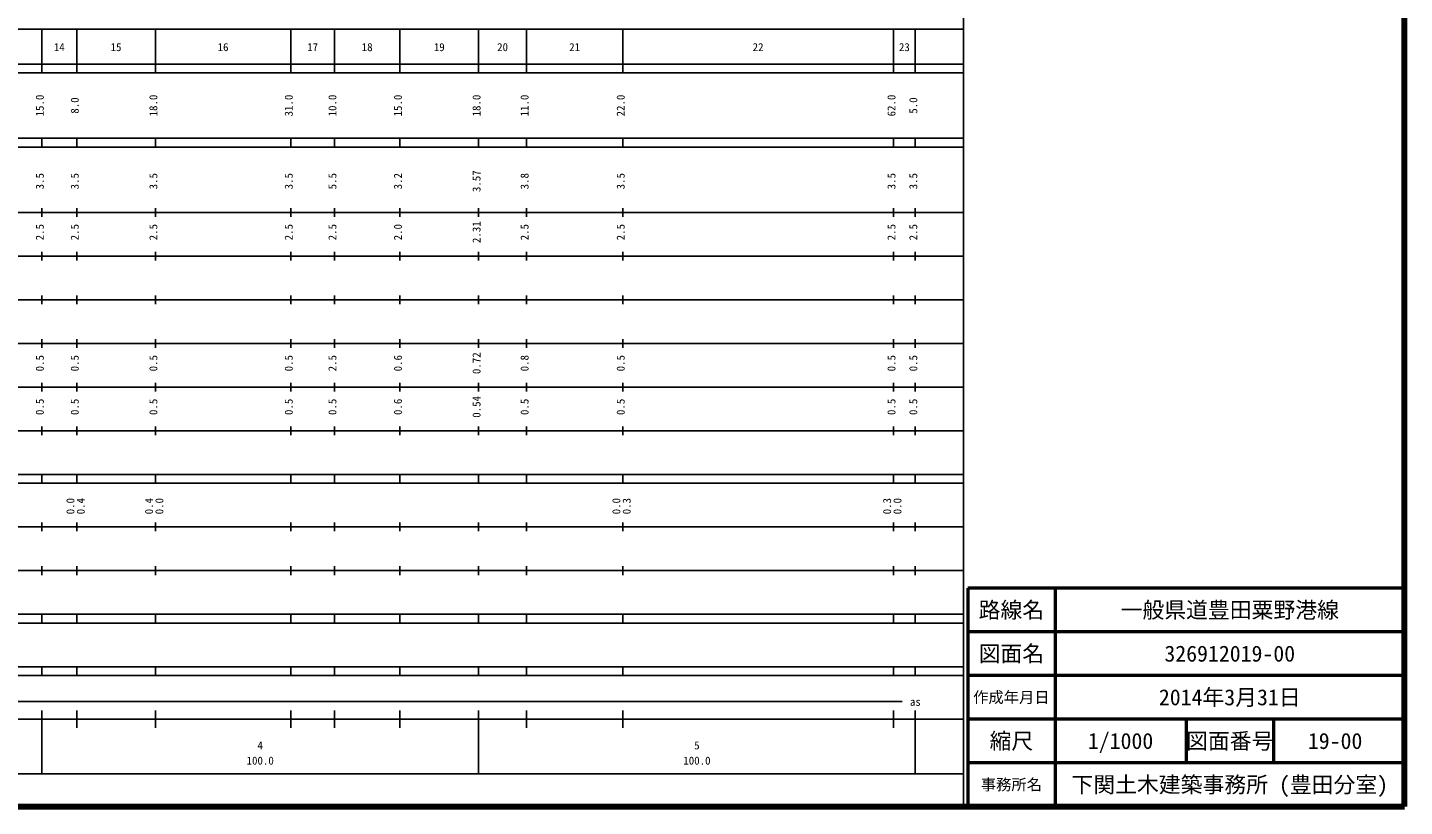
# Model space of a CAD drawing. Units: millimetres on the paper, enlarged 1000 times. Extents: x 40000 to 680000, y 20000 to 380000.
# Drawn here: x 364732 to 680000, y 20000 to 198357 of the extents above; entities that cross this region are included whole.
import ezdxf
from ezdxf.enums import TextEntityAlignment as Align

# ---------------------------------------------------------------- set-up
doc = ezdxf.new("R2010")
doc.units = ezdxf.units.MM
doc.header["$LTSCALE"] = 1000
for name, color, linetype, lineweight in [('M-TTL', 2, 'Continuous', 140), ('M-TTL-BAND', 7, 'Continuous', 25), ('M-TTL-FRAM', 2, 'Continuous', 50), ('M-TTL-LINE', 7, 'Continuous', 50)]:
    doc.layers.add(name, color=color, linetype=linetype, lineweight=lineweight)
doc.layers.add('M-TTL-TXT', color=7, linetype='Continuous')
doc.styles.add('ＭＳ ゴシック', font='')
doc.styles.get('ＭＳ ゴシック').set_extended_font_data('MS Gothic')

msp = doc.modelspace()

# ---------------------------------------------------------------- linework, layer by layer
at = {"layer": 'M-TTL'}
for p, q in [((680000, 20000), (680000, 380000)), ((40000, 20000), (680000, 20000))]:
    msp.add_line(p, q, dxfattribs=at)
at = {"layer": 'M-TTL-BAND'}
for p, q in [((579000, 20000), (579000, 370000)), ((68000, 198000), (579000, 198000)), ((368000, 188000), (368000, 198000)), ((376000, 188000), (376000, 198000)), ((394000, 188000), (394000, 198000)), ((425000, 188000), (425000, 198000)), ((435000, 188000), (435000, 198000)), ((450000, 188000), (450000, 198000)), ((468000, 188000), (468000, 198000)), ((479000, 188000), (479000, 198000)), ((501000, 188000), (501000, 198000)), ((563000, 188000), (563000, 198000)), ((568000, 188000), (568000, 198000)), ((40000, 190000), (579000, 190000)), ((40000, 188000), (579000, 188000)), ((40000, 173000), (579000, 173000)), ((40000, 171000), (579000, 171000)), ((368000, 171000), (368000, 173000)), ((376000, 171000), (376000, 173000)), ((394000, 171000), (394000, 173000)), ((425000, 171000), (425000, 173000)), ((435000, 171000), (435000, 173000)), ((450000, 171000), (450000, 173000)), ((468000, 171000), (468000, 173000)), ((479000, 171000), (479000, 173000)), ((501000, 171000), (501000, 173000)), ((563000, 171000), (563000, 173000)), ((568000, 171000), (568000, 173000)), ((40000, 156000), (579000, 156000)), ((368000, 155000), (368000, 157000)), ((376000, 155000), (376000, 157000)), ((394000, 155000), (394000, 157000)), ((425000, 155000), (425000, 157000)), ((435000, 155000), (435000, 157000)), ((450000, 155000), (450000, 157000)), ((468000, 155000), (468000, 157000)), ((479000, 155000), (479000, 157000)), ((501000, 155000), (501000, 157000)), ((563000, 155000), (563000, 157000)), ((568000, 155000), (568000, 157000)), ((46000, 146000), (579000, 146000)), ((368000, 145000), (368000, 147000)), ((376000, 145000), (376000, 147000)), ((394000, 145000), (394000, 147000)), ((425000, 145000), (425000, 147000)), ((435000, 145000), (435000, 147000)), ((450000, 145000), (450000, 147000)), ((468000, 145000), (468000, 147000)), ((479000, 145000), (479000, 147000)), ((501000, 145000), (501000, 147000)), ((563000, 145000), (563000, 147000)), ((568000, 145000), (568000, 147000)), ((52000, 136000), (579000, 136000)), ((368000, 135000), (368000, 137000)), ((376000, 135000), (376000, 137000)), ((394000, 135000), (394000, 137000)), ((425000, 135000), (425000, 137000)), ((435000, 135000), (435000, 137000)), ((450000, 135000), (450000, 137000)), ((468000, 135000), (468000, 137000)), ((479000, 135000), (479000, 137000)), ((501000, 135000), (501000, 137000)), ((563000, 135000), (563000, 137000)), ((568000, 135000), (568000, 137000)), ((368000, 125000), (368000, 127000)), ((376000, 125000), (376000, 127000)), ((394000, 125000), (394000, 127000)), ((425000, 125000), (425000, 127000)), ((435000, 125000), (435000, 127000)), ((450000, 125000), (450000, 127000)), ((468000, 125000), (468000, 127000)), ((479000, 125000), (479000, 127000)), ((501000, 125000), (501000, 127000)), ((563000, 125000), (563000, 127000)), ((568000, 125000), (568000, 127000)), ((46000, 126000), (579000, 126000)), ((368000, 115000), (368000, 117000)), ((376000, 115000), (376000, 117000)), ((394000, 115000), (394000, 117000)), ((425000, 115000), (425000, 117000)), ((435000, 115000), (435000, 117000)), ((450000, 115000), (450000, 117000)), ((468000, 115000), (468000, 117000)), ((479000, 115000), (479000, 117000)), ((501000, 115000), (501000, 117000)), ((563000, 115000), (563000, 117000)), ((568000, 115000), (568000, 117000)), ((52000, 116000), (579000, 116000)), ((46000, 106000), (579000, 106000)), ((368000, 105000), (368000, 107000)), ((376000, 105000), (376000, 107000)), ((394000, 105000), (394000, 107000)), ((425000, 105000), (425000, 107000)), ((435000, 105000), (435000, 107000)), ((450000, 105000), (450000, 107000)), ((468000, 105000), (468000, 107000)), ((479000, 105000), (479000, 107000)), ((501000, 105000), (501000, 107000)), ((563000, 105000), (563000, 107000)), ((568000, 105000), (568000, 107000)), ((40000, 96000), (579000, 96000)), ((368000, 94000), (368000, 96000)), ((376000, 94000), (376000, 96000)), ((394000, 94000), (394000, 96000)), ((425000, 94000), (425000, 96000)), ((435000, 94000), (435000, 96000)), ((450000, 94000), (450000, 96000)), ((468000, 94000), (468000, 96000)), ((479000, 94000), (479000, 96000)), ((501000, 94000), (501000, 96000)), ((563000, 94000), (563000, 96000)), ((568000, 94000), (568000, 96000)), ((40000, 94000), (579000, 94000)), ((49000, 84000), (579000, 84000)), ((368000, 83000), (368000, 85000)), ((376000, 83000), (376000, 85000)), ((394000, 83000), (394000, 85000)), ((425000, 83000), (425000, 85000)), ((435000, 83000), (435000, 85000)), ((450000, 83000), (450000, 85000)), ((468000, 83000), (468000, 85000)), ((479000, 83000), (479000, 85000)), ((501000, 83000), (501000, 85000)), ((563000, 83000), (563000, 85000)), ((568000, 83000), (568000, 85000)), ((40000, 74000), (579000, 74000)), ((368000, 73000), (368000, 75000)), ((376000, 73000), (376000, 75000)), ((394000, 73000), (394000, 75000)), ((425000, 73000), (425000, 75000)), ((435000, 73000), (435000, 75000)), ((450000, 73000), (450000, 75000)), ((468000, 73000), (468000, 75000)), ((479000, 73000), (479000, 75000)), ((501000, 73000), (501000, 75000)), ((563000, 73000), (563000, 75000)), ((568000, 73000), (568000, 75000)), ((40000, 64000), (579000, 64000)), ((368000, 62000), (368000, 64000)), ((376000, 62000), (376000, 64000)), ((394000, 62000), (394000, 64000)), ((425000, 62000), (425000, 64000)), ((435000, 62000), (435000, 64000)), ((450000, 62000), (450000, 64000)), ((468000, 62000), (468000, 64000)), ((479000, 62000), (479000, 64000)), ((501000, 62000), (501000, 64000)), ((563000, 62000), (563000, 64000)), ((568000, 62000), (568000, 64000)), ((40000, 62000), (579000, 62000)), ((40000, 52000), (579000, 52000)), ((368000, 50000), (368000, 52000)), ((376000, 50000), (376000, 52000)), ((394000, 50000), (394000, 52000)), ((425000, 50000), (425000, 52000)), ((435000, 50000), (435000, 52000)), ((450000, 50000), (450000, 52000)), ((468000, 50000), (468000, 52000)), ((479000, 50000), (479000, 52000)), ((501000, 50000), (501000, 52000)), ((563000, 50000), (563000, 52000)), ((568000, 50000), (568000, 52000)), ((40000, 50000), (579000, 50000)), ((71000, 44000), (565000, 44000)), ((368000, 27500), (368000, 42000)), ((376000, 38000), (376000, 42000)), ((394000, 38000), (394000, 42000)), ((425000, 38000), (425000, 42000)), ((435000, 38000), (435000, 42000)), ((450000, 38000), (450000, 42000)), ((468000, 27500), (468000, 42000)), ((479000, 38000), (479000, 42000)), ((501000, 38000), (501000, 42000)), ((563000, 38000), (563000, 42000)), ((568000, 27500), (568000, 42000)), ((40000, 40000), (579000, 40000)), ((68000, 27500), (579000, 27500))]:
    msp.add_line(p, q, dxfattribs=at)
at = {"layer": 'M-TTL-FRAM'}
for p, q in [((680000, 70000), (580000, 70000)), ((580000, 70000), (580000, 20000))]:
    msp.add_line(p, q, dxfattribs=at)
at = {"layer": 'M-TTL-LINE'}
for p, q in [((600000, 70000), (600000, 20000)), ((680000, 60000), (580000, 60000)), ((680000, 50000), (580000, 50000)), ((680000, 40000), (580000, 40000)), ((630000, 40000), (630000, 30000)), ((650000, 40000), (650000, 30000)), ((680000, 30000), (580000, 30000))]:
    msp.add_line(p, q, dxfattribs=at)

# ---------------------------------------------------------------- texts
at = {"layer": 'M-TTL-BAND', "style": 'ＭＳ ゴシック'}
for s, p in [('14', (372000, 192405)), ('15', (385000, 192405)), ('16', (409500, 192405)), ('17', (430000, 192405)), ('18', (442500, 192405)), ('19', (459000, 192405)), ('20', (473500, 192405)), ('21', (490000, 192405)), ('22', (532000, 192405)), ('23', (565500, 192405)), ('as', (568000, 42500)), ('4', (418000, 32523)), ('5', (518000, 32523)), ('100.0', (418000, 29033)), ('100.0', (518000, 29033))]:
    msp.add_text(s, height=1833, dxfattribs=at).set_placement(p, align=Align.BOTTOM_CENTER)
for s, p in [('15.0', (369000, 180500)), ('18.0', (395000, 180500)), ('31.0', (426000, 180500)), ('10.0', (436000, 180500)), ('15.0', (451000, 180500)), ('18.0', (469000, 180500)), ('11.0', (480000, 180500)), ('22.0', (502000, 180500)), ('62.0', (564000, 180500)), ('8.0', (377000, 180500)), ('5.0', (569000, 180500)), ('3.5', (369000, 163174)), ('3.5', (377000, 163174)), ('3.5', (395000, 163174)), ('3.5', (426000, 163174)), ('5.5', (436000, 163174)), ('3.2', (451000, 163174)), ('3.57', (469000, 163174)), ('3.8', (480000, 163174)), ('3.5', (502000, 163174)), ('3.5', (564000, 163174)), ('3.5', (569000, 163174)), ('2.5', (369000, 151500)), ('2.5', (377000, 151500)), ('2.5', (395000, 151500)), ('2.5', (426000, 151500)), ('2.5', (436000, 151500)), ('2.0', (451000, 151500)), ('2.31', (469000, 151500)), ('2.5', (480000, 151500)), ('2.5', (502000, 151500)), ('2.5', (564000, 151500)), ('2.5', (569000, 151500)), ('0.5', (369000, 121500)), ('0.5', (377000, 121500)), ('0.5', (395000, 121500)), ('0.5', (426000, 121500)), ('2.5', (436000, 121500)), ('0.6', (451000, 121500)), ('0.72', (469000, 121500)), ('0.8', (480000, 121500)), ('0.5', (502000, 121500)), ('0.5', (564000, 121500)), ('0.5', (569000, 121500)), ('0.54', (469000, 111500)), ('0.5', (369000, 111500)), ('0.5', (377000, 111500)), ('0.5', (395000, 111500)), ('0.5', (426000, 111500)), ('0.5', (436000, 111500)), ('0.6', (451000, 111500)), ('0.5', (480000, 111500)), ('0.5', (502000, 111500)), ('0.5', (564000, 111500)), ('0.5', (569000, 111500)), ('0.0', (376000, 88764)), ('0.4', (378370, 88764)), ('0.4', (394000, 88764)), ('0.0', (396370, 88764)), ('0.0', (501000, 88764)), ('0.3', (503370, 88764)), ('0.3', (563000, 88764)), ('0.0', (565370, 88764))]:
    msp.add_text(s, height=1833, rotation=90, dxfattribs=at).set_placement(p, align=Align.BOTTOM_CENTER)
at = {"layer": 'M-TTL-TXT', "style": 'ＭＳ ゴシック'}
for s, height, p in [('路線名', 3666, (590000, 65000)), ('路線名', 3666, (590000, 65000)), ('一般県道豊田粟野港線', 3666, (640000, 65000)), ('図面名', 3666, (590000, 55000)), ('図面名', 3666, (590000, 55000)), ('326912019-00', 3666, (640000, 55000)), ('2014年3月31日', 3666, (640000, 45000)), ('作成年月日', 2566, (590000, 45000)), ('作成年月日', 2566, (590000, 45000)), ('縮尺', 3666, (590000, 35000)), ('縮尺', 3666, (590000, 35000)), ('1/1000', 3666, (615000, 35000)), ('図面番号', 3666, (640000, 35000)), ('図面番号', 3666, (640000, 35000)), ('19-00', 3666, (664125, 35000)), ('事務所名', 2566, (590000, 25000)), ('事務所名', 2566, (590000, 25000)), ('下関土木建築事務所 (豊田分室)', 3666, (640000, 25000))]:
    msp.add_text(s, height=height, dxfattribs=at).set_placement(p, align=Align.MIDDLE_CENTER)

doc.saveas('drawing.dxf')
